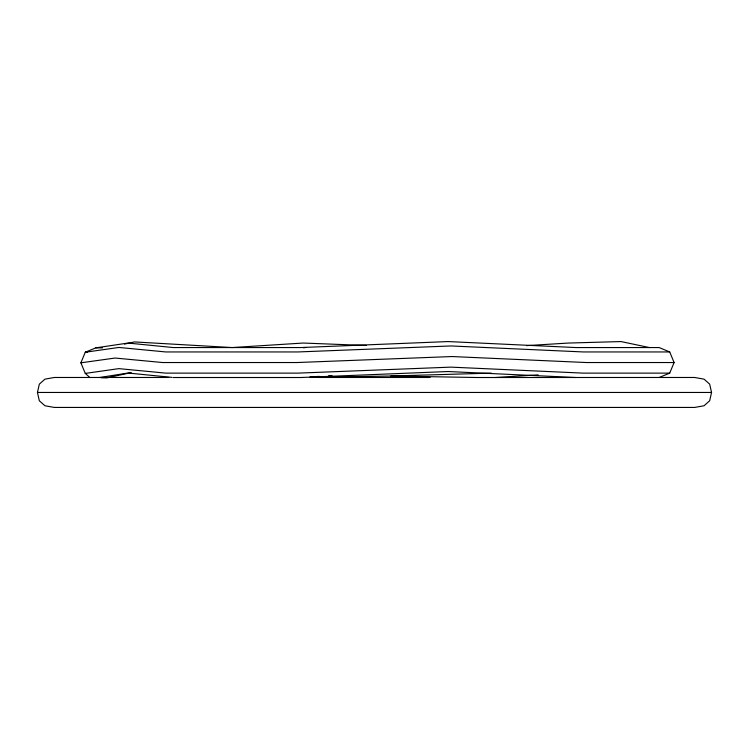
<?xml version="1.0" encoding="UTF-8"?>
<svg xmlns="http://www.w3.org/2000/svg" width="749" height="749" viewBox="0 0 749 749"><rect width="100%" height="100%" fill="white"/><g stroke="black" fill="none" stroke-linecap="round" stroke-linejoin="round"><path stroke-width="1.12" d="M310.189 377.356L390.838 376.017L477.076 377.515L694.632 377.477L704.032 379.144L709.668 384.134L711.55 392.457L709.668 400.781L704.032 405.771L694.632 407.437L54.368 407.437L44.968 405.771L39.332 400.781L37.45 392.457L39.332 384.134L44.968 379.144L54.368 377.477L168.722 377.477M89.88 377.515L85.274 373.414L80.883 362.825L85.274 352.236L95.863 347.845L128.013 343.061L173.244 347.555L300.836 347.555L448.164 341.563L575.756 347.555L659.12 347.555L669.709 351.946L674.1 362.535L669.709 373.124L659.12 377.515M124.521 344.081L134.492 341.928L232.19 347.555L303.158 343.042L366.289 345.476M131.169 372.609L106.807 377.88L101.162 377.758M303.617 347.836L305.901 347.433M99.58 377.515L128.013 373.021L172.083 377.402M85.274 373.414L118.838 368.63L165.754 373.124L298.093 373.124L450.907 367.132L583.246 373.124L669.709 373.124M80.883 362.825L115.037 358.041L162.655 362.535L296.96 362.535L452.04 356.543L586.345 362.535L674.1 362.535M526.481 345.626L568.266 343.061L620.987 341.563L649.42 347.555M310.067 376.944L319.299 376.382M328.53 375.811L331.985 375.605M495.145 377.515L538.091 374.875M390.838 376.017L491.278 373.124M669.709 351.946L583.246 351.946L450.907 345.954L298.093 351.946L165.754 351.946L118.838 347.452L85.274 352.236L87.53 352.245M173.244 377.515L300.836 377.515L448.164 371.523L575.756 377.515M318.905 377.477L430.095 377.477M37.45 392.457L711.55 392.457M95.863 347.845L102.426 347.892"/></g></svg>
